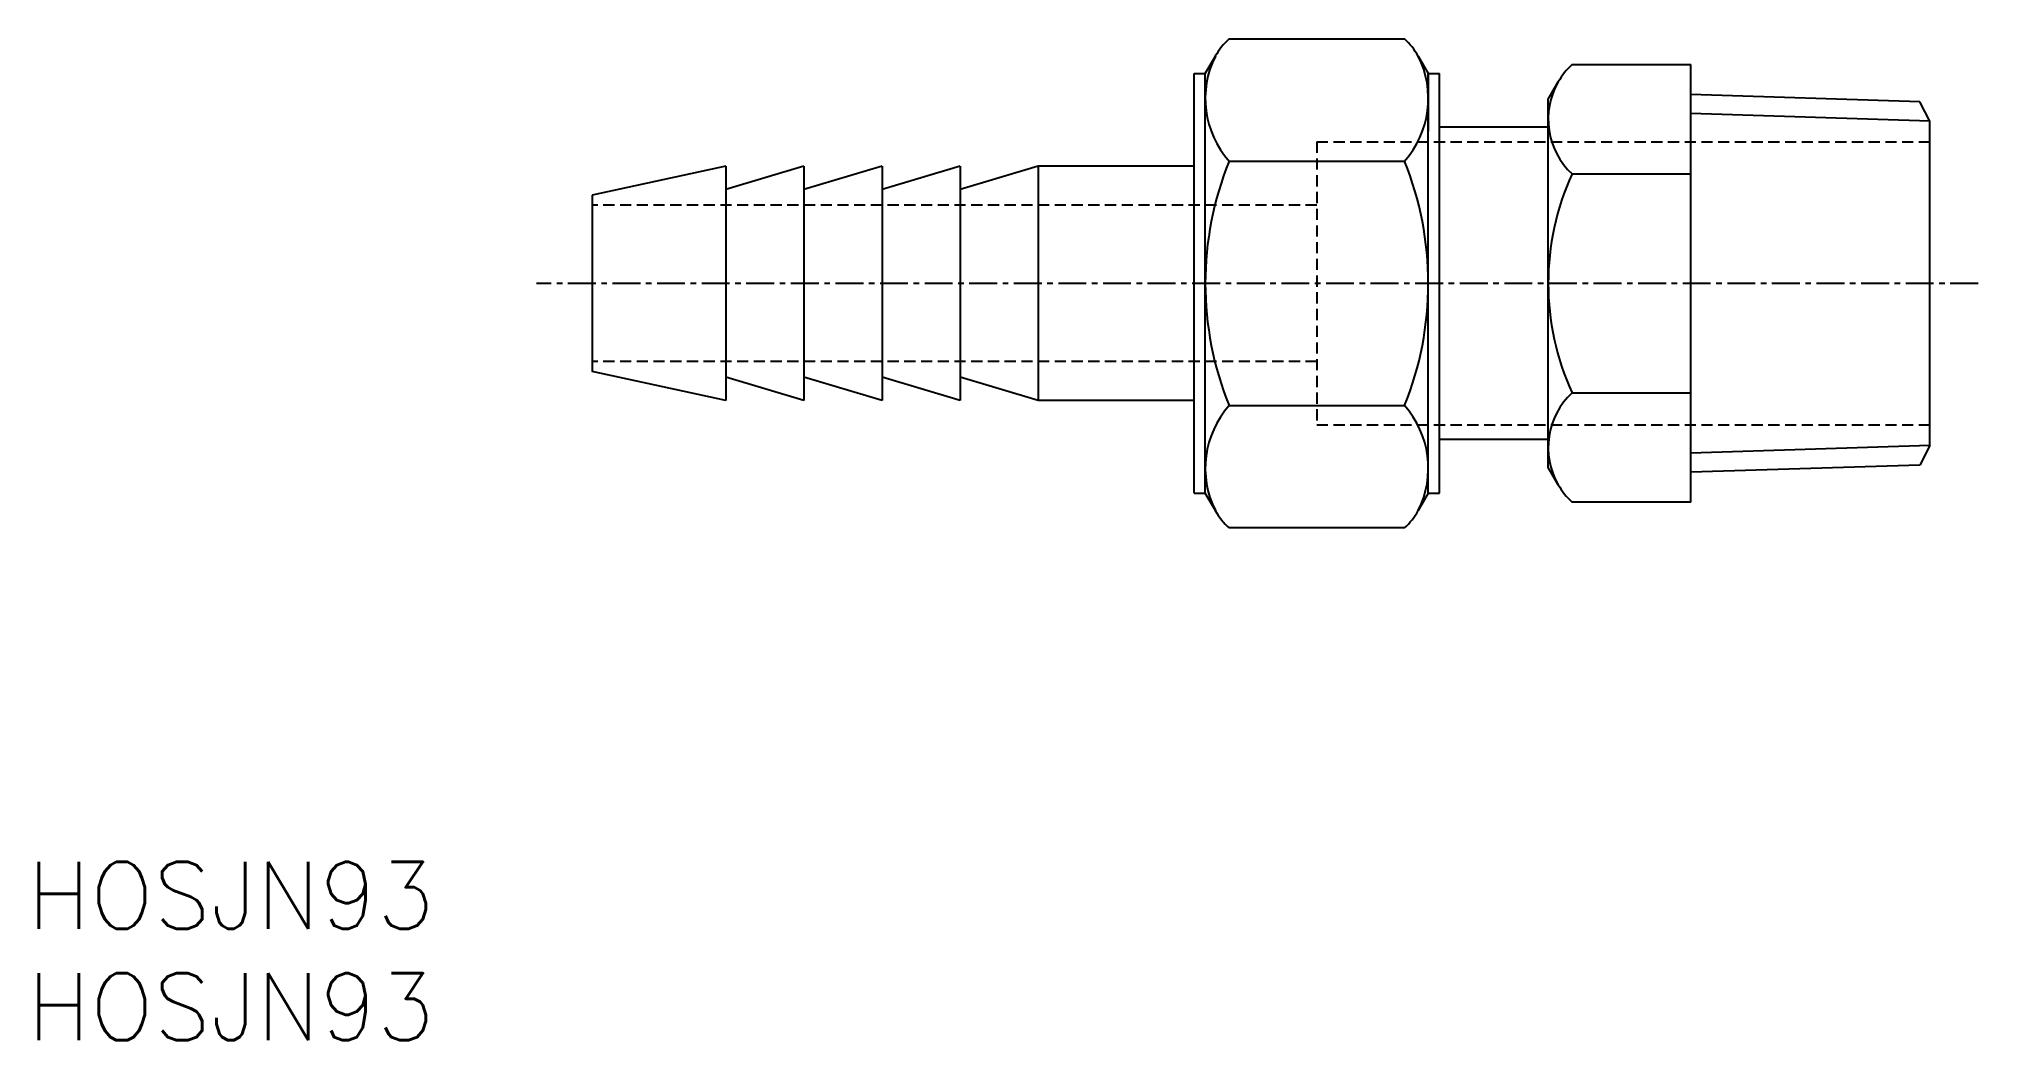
# Model space of a CAD drawing. Extents: x 0.5 to 87.5, y 0 to 44.9.
import ezdxf

# ---------------------------------------------------------------- set-up
doc = ezdxf.new("R2010")
doc.units = 0
doc.linetypes.add('CENTER', pattern=[2, 1.25, -0.25, 0.25, -0.25])
doc.linetypes.add('DASHED', pattern=[0.75, 0.5, -0.25])
doc.layers.get('0').update_dxf_attribs({"linetype": 'CONTINUOUS'})
doc.layers.add('CENTER', color=1, linetype='CENTER')
doc.styles.get("Standard").update_dxf_attribs({"font": 'txt.shx'})

# ---------------------------------------------------------------- blocks, each defined once
blk = doc.blocks.new('*U4')
at = {"color": 7, "linetype": 'CONTINUOUS'}
blk.add_text('HOSJN93', height=3, dxfattribs=at).set_placement((0, 0))
blk = doc.blocks.new('*U5')
at = {"color": 7, "linetype": 'CONTINUOUS'}
blk.add_text('HOSJN93', height=3, dxfattribs=at).set_placement((0, 5))

msp = doc.modelspace()

# ---------------------------------------------------------------- linework, layer by layer
for p, q in [((53.899, 44.915), (61.766, 44.915)), ((52.833, 43.361), (53.282, 44.139)), ((62.383, 44.139), (62.833, 43.361)), ((69.28, 43.761), (74.613, 43.761)), ((74.613, 24.131), (74.613, 43.761)), ((52.333, 24.531), (52.333, 43.361)), ((52.833, 24.531), (52.833, 43.361)), ((62.833, 43.361), (62.833, 40.768)), ((62.833, 24.531), (62.833, 43.361)), ((63.333, 24.531), (63.333, 43.361)), ((68.213, 42.206), (68.663, 42.985)), ((68.213, 25.685), (68.213, 42.206)), ((68.213, 40.946), (63.333, 40.946)), ((53.899, 39.431), (61.766, 39.431)), ((69.28, 38.853), (74.613, 38.853)), ((69.28, 29.038), (74.613, 29.038)), ((53.899, 28.461), (61.766, 28.461)), ((68.213, 26.946), (63.333, 26.946)), ((68.663, 24.907), (68.213, 25.685)), ((53.282, 23.752), (52.833, 24.531)), ((62.833, 24.531), (62.383, 23.752)), ((74.613, 24.131), (69.28, 24.131)), ((61.766, 22.976), (53.899, 22.976))]:
    msp.add_line(p, q)
at = {"color": 7, "linetype": 'CONTINUOUS'}
for p, q in [((52.333, 43.361), (52.833, 43.361)), ((62.833, 43.361), (63.333, 43.361)), ((84.88, 42.092), (74.613, 42.413)), ((85.333, 41.222), (84.88, 42.092)), ((85.333, 26.669), (85.333, 41.222)), ((31.333, 39.196), (25.333, 37.896)), ((31.333, 39.196), (31.333, 28.696)), ((34.833, 39.196), (31.333, 38.155)), ((34.833, 39.196), (34.833, 28.696)), ((38.333, 39.196), (34.833, 38.155)), ((38.333, 39.196), (38.333, 28.696)), ((41.833, 39.196), (38.333, 38.155)), ((45.333, 39.196), (41.833, 38.155)), ((41.833, 39.196), (41.833, 28.696)), ((52.333, 39.196), (45.333, 39.196)), ((45.333, 39.196), (45.333, 28.696)), ((25.333, 37.896), (25.333, 29.996)), ((31.333, 28.696), (25.333, 29.996)), ((34.833, 28.696), (31.333, 29.737)), ((38.333, 28.696), (34.833, 29.737)), ((41.833, 28.696), (38.333, 29.737)), ((45.333, 28.696), (41.833, 29.737)), ((52.333, 28.696), (45.333, 28.696)), ((85.333, 26.669), (84.88, 25.799)), ((84.88, 25.799), (74.613, 25.478)), ((52.333, 24.531), (52.833, 24.531)), ((62.833, 24.531), (63.333, 24.531))]:
    msp.add_line(p, q, dxfattribs=at)
at = {"color": 3, "linetype": 'CONTINUOUS'}
for p, q in [((85.333, 41.222), (74.613, 41.557)), ((85.333, 26.669), (74.613, 26.334))]:
    msp.add_line(p, q, dxfattribs=at)
at = {"color": 3, "linetype": 'DASHED'}
for p, q in [((57.833, 40.296), (57.833, 27.596)), ((57.833, 40.296), (85.333, 40.296)), ((57.833, 37.446), (25.333, 37.446)), ((57.833, 30.446), (25.333, 30.446)), ((57.833, 27.596), (85.333, 27.596))]:
    msp.add_line(p, q, dxfattribs=at)
for centre, radius, start, end in [((56.188, 42.462), 3.356, 133.00979, 150), ((59.477, 42.462), 3.356, 30, 46.99021), ((57.062, 42.24), 4.23, 153.3196, 221.61258), ((58.603, 42.24), 4.23, 318.38742, 26.6804), ((71.569, 41.307), 3.356, 133.00979, 150), ((71.569, 41.307), 3.356, 150, 226.99021), ((67.468, 33.946), 14.635, 157.98945, 202.01055), ((48.198, 33.946), 14.635, 337.98945, 22.01055), ((80.036, 33.946), 11.822, 155.47438, 204.52562), ((71.569, 26.584), 3.356, 133.00979, 210), ((57.062, 25.652), 4.23, 138.38742, 206.6804), ((58.603, 25.652), 4.23, 333.3196, 41.61258), ((71.569, 26.584), 3.356, 210, 226.99021), ((56.188, 25.43), 3.356, 210, 226.99021), ((59.477, 25.43), 3.356, 313.00979, 330)]:
    msp.add_arc(centre, radius, start, end)
at = {"layer": 'CENTER', "color": 1}
msp.add_line((87.496, 33.946), (22.833, 33.946), dxfattribs=at)

# ---------------------------------------------------------------- block references
at = {"color": 7, "linetype": 'CONTINUOUS'}
for name in ['*U5', '*U4']:
    msp.add_blockref(name, (0, 0), dxfattribs=at)

doc.saveas('drawing.dxf')
